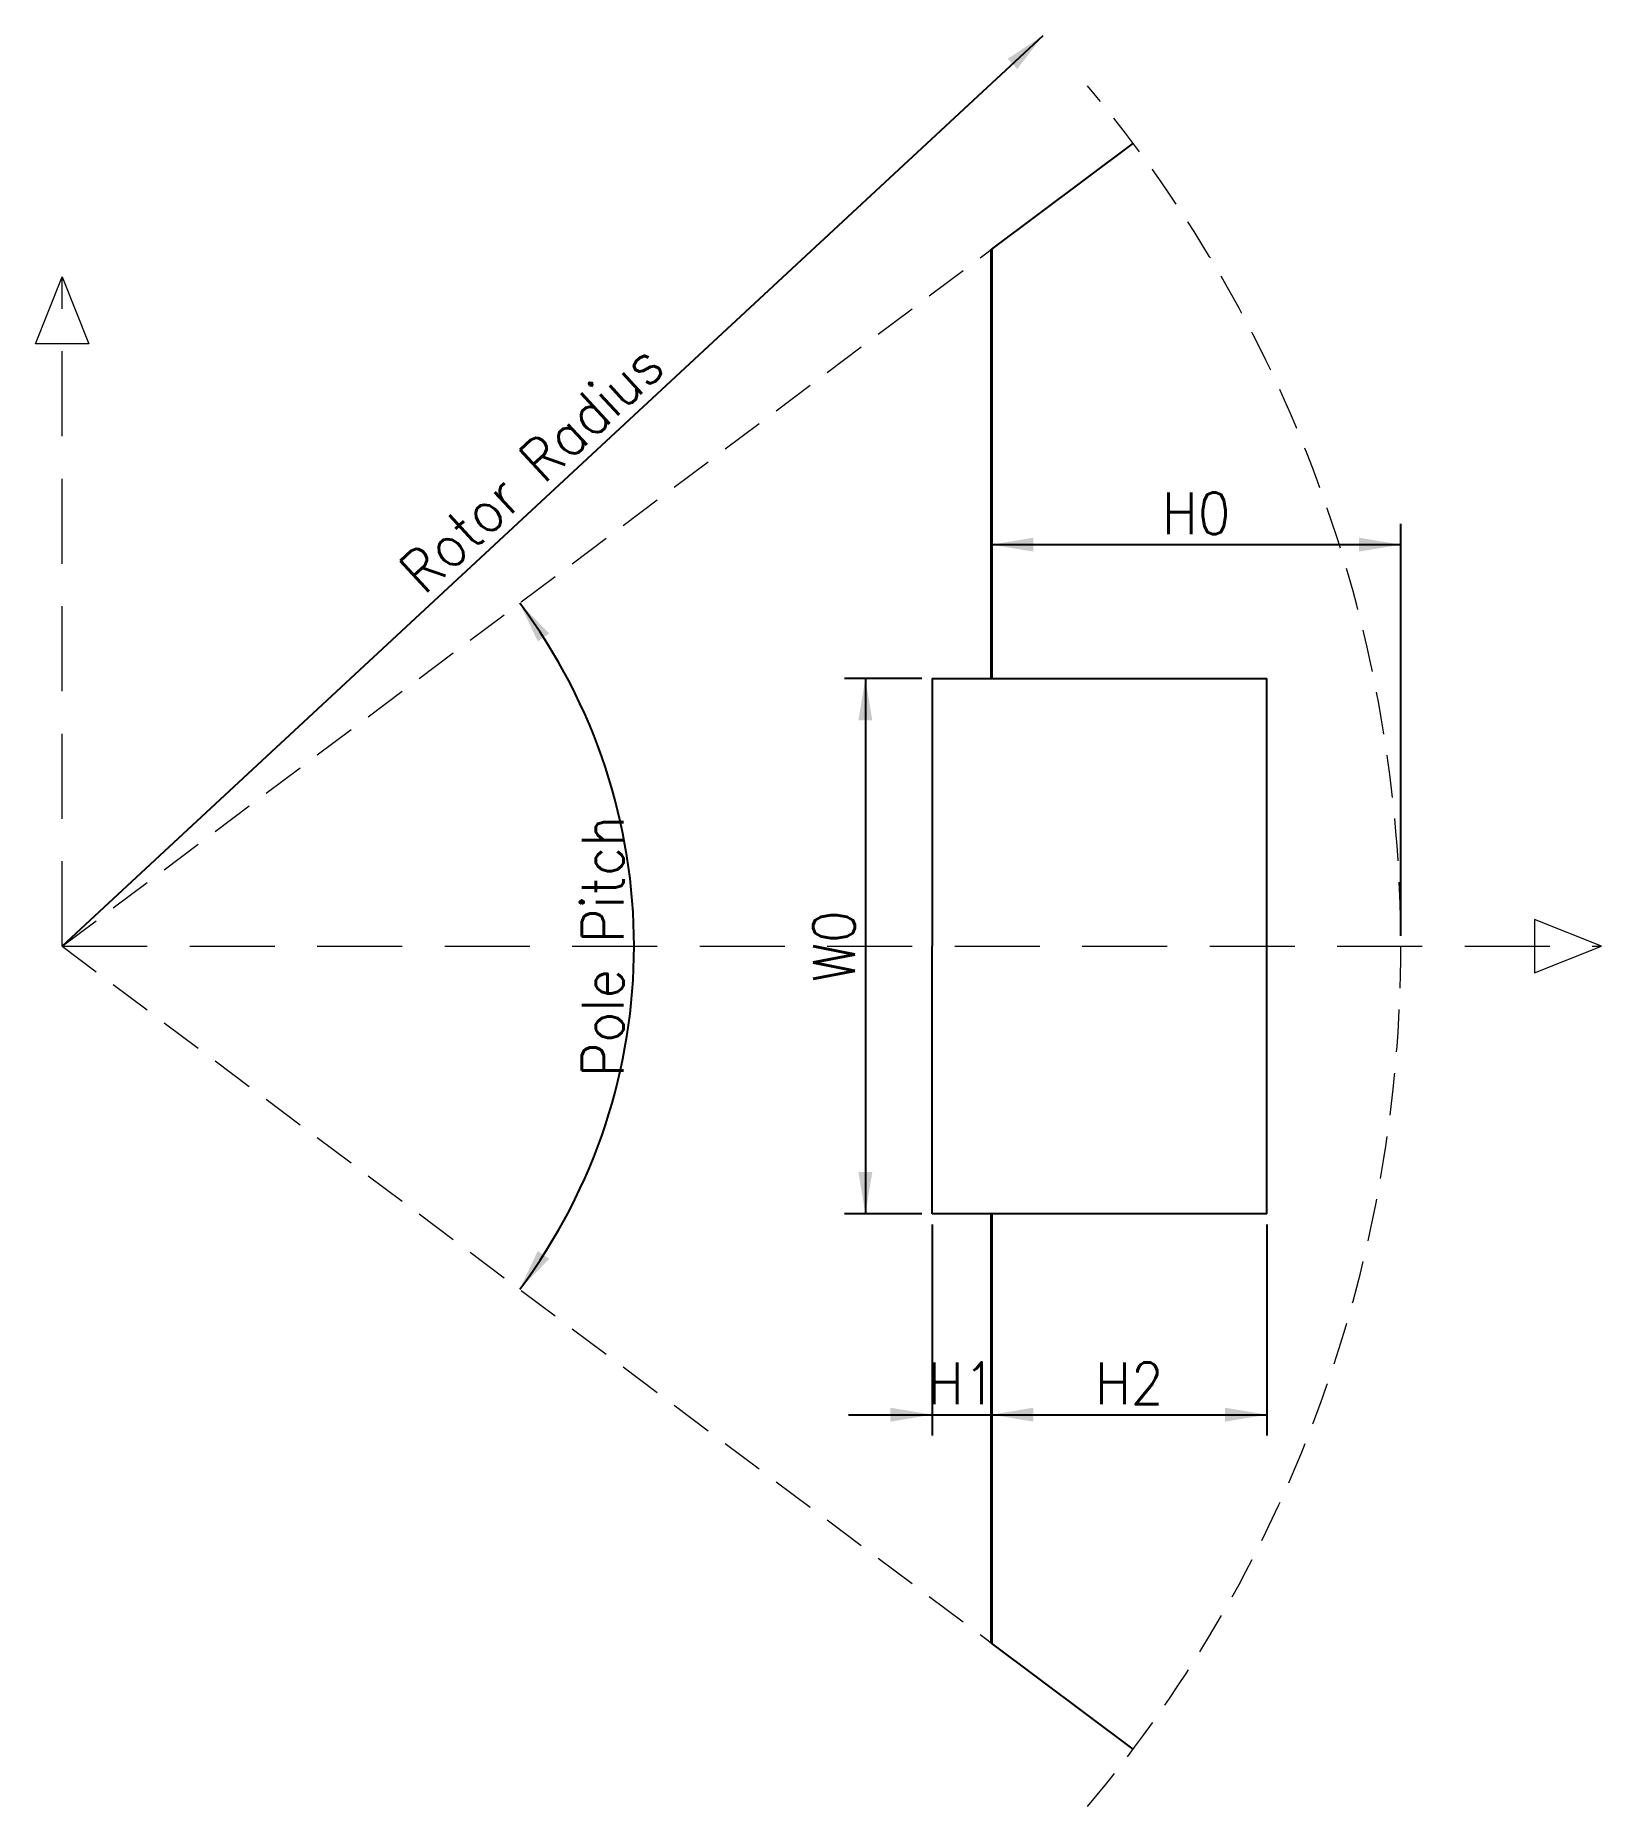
# Model space of a CAD drawing. Extents: x -4 to 230, y -129 to 136.
import ezdxf

# ---------------------------------------------------------------- set-up
doc = ezdxf.new("R2010")
doc.units = 0
doc.linetypes.add('DASHED', pattern=[19.05, 12.7, -6.35])
doc.linetypes.add('DASHED2', pattern=[9.525, 6.35, -3.175])
doc.layers.get('0').update_dxf_attribs({"linetype": 'CONTINUOUS', "lineweight": 25})
for name, color, linetype, lineweight in [('coordinates', 6, 'DASHED', 9), ('dim', 5, 'CONTINUOUS', 9), ('dummy', 7, 'DASHED2', 0)]:
    doc.layers.add(name, color=color, linetype=linetype, lineweight=lineweight)
doc.styles.get("Standard").update_dxf_attribs({"font": 'standard'})
doc.dimstyles.get("Standard").update_dxf_attribs({"dimscale": 2.5, "dimtxt": 2.5, "dimasz": 2.5, "dimexe": 1.25, "dimexo": 0.625, "dimtad": 0, "dimtoh": 1, "dimtxsty": 'standard', "dimcen": 0.09, "dimadec": 0, "dimazin": 0, "dimtfac": 1, "dimtdec": 4, "dimtofl": 0, "dimtmove": 0, "dimatfit": 3, "dimfxl": 1, "dimtolj": 1, "dimtzin": 0, "dimarcsym": 0})

# ---------------------------------------------------------------- blocks, each defined once
blk = doc.blocks.new('*D1')
at = {"layer": 'dim', "color": 0, "linetype": 'ByBlock', "lineweight": -2}
blk.add_line((0, 0), (146.56, 136.09), dxfattribs=at)
blk.add_solid([(146.56, 136.09), (142.69, 131.07), (141.27, 132.6)], dxfattribs=at)
at = {"layer": 'dim', "color": 0, "linetype": 'CONTINUOUS', "lineweight": -2, "insert": (70.09, 71.48), "char_height": 6.25, "width": 53.2986, "attachment_point": 5, "rotation": 42.8789}
blk.add_mtext('Rotor Radius', dxfattribs=at)
blk = doc.blocks.new('*D2')
at = {"layer": 'dim', "color": 0, "linetype": 'ByBlock', "lineweight": -2}
blk.add_arc((0, 0), 85.44, 323.1301, 36.8699, dxfattribs=at)
for points in [[(68.35, 51.26), (72.77, 46.72), (71.06, 45.54)], [(68.35, -51.26), (71.06, -45.54), (72.77, -46.72)]]:
    blk.add_solid(points, dxfattribs=at)
at = {"layer": 'dim', "color": 0, "linetype": 'CONTINUOUS', "lineweight": -2, "insert": (83.88, 0), "char_height": 6.25, "width": 41.4931, "attachment_point": 8, "rotation": 90}
blk.add_mtext('Pole Pitch', dxfattribs=at)
blk = doc.blocks.new('*D3')
at = {"layer": 'dim', "color": 0, "linetype": 'ByBlock', "lineweight": -2}
for p, q in [((128.44, 40), (116.88, 40)), ((120, 40), (120, -40)), ((128.44, -40), (116.88, -40))]:
    blk.add_line(p, q, dxfattribs=at)
for points in [[(120, 40), (121.04, 33.75), (118.96, 33.75)], [(120, -40), (118.96, -33.75), (121.04, -33.75)]]:
    blk.add_solid(points, dxfattribs=at)
at = {"layer": 'dim', "color": 0, "linetype": 'CONTINUOUS', "lineweight": -2, "insert": (115.31, 0), "char_height": 6.25, "width": 11.6319, "attachment_point": 5, "rotation": 90}
blk.add_mtext('W0', dxfattribs=at)
blk = doc.blocks.new('*D4')
at = {"layer": 'dim', "color": 0, "linetype": 'ByBlock', "lineweight": -2}
for p, q in [((130, -41.56), (130, -73.12)), ((138.87, -41.56), (138.87, -73.12)), ((117.5, -70), (151.37, -70))]:
    blk.add_line(p, q, dxfattribs=at)
for points in [[(130, -70), (123.75, -71.04), (123.75, -68.96)], [(138.87, -70), (145.12, -68.96), (145.12, -71.04)]]:
    blk.add_solid(points, dxfattribs=at)
at = {"layer": 'dim', "color": 0, "linetype": 'CONTINUOUS', "lineweight": -2, "insert": (134.43, -65.31), "char_height": 6.25, "width": 6.9444, "attachment_point": 5}
blk.add_mtext('H1', dxfattribs=at)
blk = doc.blocks.new('*D5')
at = {"layer": 'dim', "color": 0, "linetype": 'ByBlock', "lineweight": -2}
for p, q in [((138.87, -41.56), (138.87, -73.12)), ((180, -41.56), (180, -73.12)), ((138.87, -70), (180, -70))]:
    blk.add_line(p, q, dxfattribs=at)
for points in [[(138.87, -70), (145.12, -68.96), (145.12, -71.04)], [(180, -70), (173.75, -71.04), (173.75, -68.96)]]:
    blk.add_solid(points, dxfattribs=at)
at = {"layer": 'dim', "color": 0, "linetype": 'CONTINUOUS', "lineweight": -2, "insert": (159.43, -65.31), "char_height": 6.25, "width": 8.3333, "attachment_point": 5}
blk.add_mtext('H2', dxfattribs=at)
blk = doc.blocks.new('*D6')
at = {"layer": 'dim', "color": 0, "linetype": 'ByBlock', "lineweight": -2}
for p, q in [((138.87, 41.56), (138.87, 63.12)), ((200, 1.56), (200, 63.12)), ((138.87, 60), (200, 60))]:
    blk.add_line(p, q, dxfattribs=at)
for points in [[(138.87, 60), (145.12, 61.04), (145.12, 58.96)], [(200, 60), (193.75, 58.96), (193.75, 61.04)]]:
    blk.add_solid(points, dxfattribs=at)
at = {"layer": 'dim', "color": 0, "linetype": 'CONTINUOUS', "lineweight": -2, "insert": (169.43, 64.69), "char_height": 6.25, "width": 8.3333, "attachment_point": 5}
blk.add_mtext('H0', dxfattribs=at)

msp = doc.modelspace()

# ---------------------------------------------------------------- hatches: boundary and pattern name
h = msp.add_hatch()
h.set_pattern_fill('ansi31', color=256, style=0)
h.set_pattern_definition([])
h.paths.add_polyline_path([(130, -40), (130, 0), (130, 40), (180, 40), (180, -40)], flags=0)

# ---------------------------------------------------------------- linework, layer by layer
for p, q in [((160, 120), (138.868, 104.151)), ((130, 40), (130, 0)), ((130, 40), (180, 40)), ((180, -40), (180, 40)), ((130, -40), (130, 0)), ((180, -40), (130, -40)), ((160, -120), (138.868, -104.151))]:
    msp.add_line(p, q)
at = {"linetype": 'CONTINUOUS', "lineweight": 40}
for p, q in [((138.868, 104.151), (138.868, 40)), ((138.868, -104.151), (138.868, -40))]:
    msp.add_line(p, q, dxfattribs=at)
msp.add_arc((0, 0), 0, 0, 0)
at = {"layer": 'coordinates'}
for p, q in [((-4, 90), (0, 100)), ((0, 0), (0, 100)), ((0, 100), (4, 90)), ((4, 90), (-4, 90)), ((230, 0), (220, 4)), ((220, 4), (220, -4)), ((0, 0), (230, 0)), ((220, -4), (230, 0))]:
    msp.add_line(p, q, dxfattribs=at)
at = {"layer": 'dummy'}
for q in [(160, 120), (160, -120)]:
    msp.add_line((0, 0), q, dxfattribs=at)
msp.add_arc((0, 0), 200, 320, 40, dxfattribs=at)

# ---------------------------------------------------------------- dimensions: what is measured, and where the dimension line sits
at = {"layer": 'dim'}
dim = msp.add_radius_dim(center=(0, 0), mpoint=(146.559, 136.09), text='Rotor Radius', dimstyle='Standard', dxfattribs=at)
dim.commit()
dim.dimension.update_dxf_attribs({"geometry": '*D1', "text_midpoint": (70.09, 71.48)})
dim = msp.add_angular_dim_2l(base=(80, 30), line1=((0, 0), (160, -120)), line2=((0, 0), (160, 120)), text='Pole Pitch', dimstyle='Standard', dxfattribs=at)
dim.commit()
dim.dimension.update_dxf_attribs({"geometry": '*D2', "text_midpoint": (0, 0)})
for base, p1, p2, text, picture, middle in [((200, 60), (138.868, 40), (200, 0), 'H0', '*D6', (169.434, 64.688)), ((138.868, -70), (130, -40), (138.868, -40), 'H1', '*D4', (134.434, -65.312)), ((180, -70), (138.868, -40), (180, -40), 'H2', '*D5', (159.434, -65.312))]:
    dim = msp.add_linear_dim(base=base, p1=p1, p2=p2, text=text, dimstyle='Standard', dxfattribs=at)
    dim.commit()
    dim.dimension.update_dxf_attribs({"geometry": picture, "text_midpoint": middle})
dim = msp.add_linear_dim(base=(120, -40), p1=(130, 40), p2=(130, -40), angle=90, text='W0', dimstyle='Standard', dxfattribs=at)
dim.commit()
dim.dimension.update_dxf_attribs({"geometry": '*D3', "text_midpoint": (115.312, 0)})

doc.saveas('drawing.dxf')
